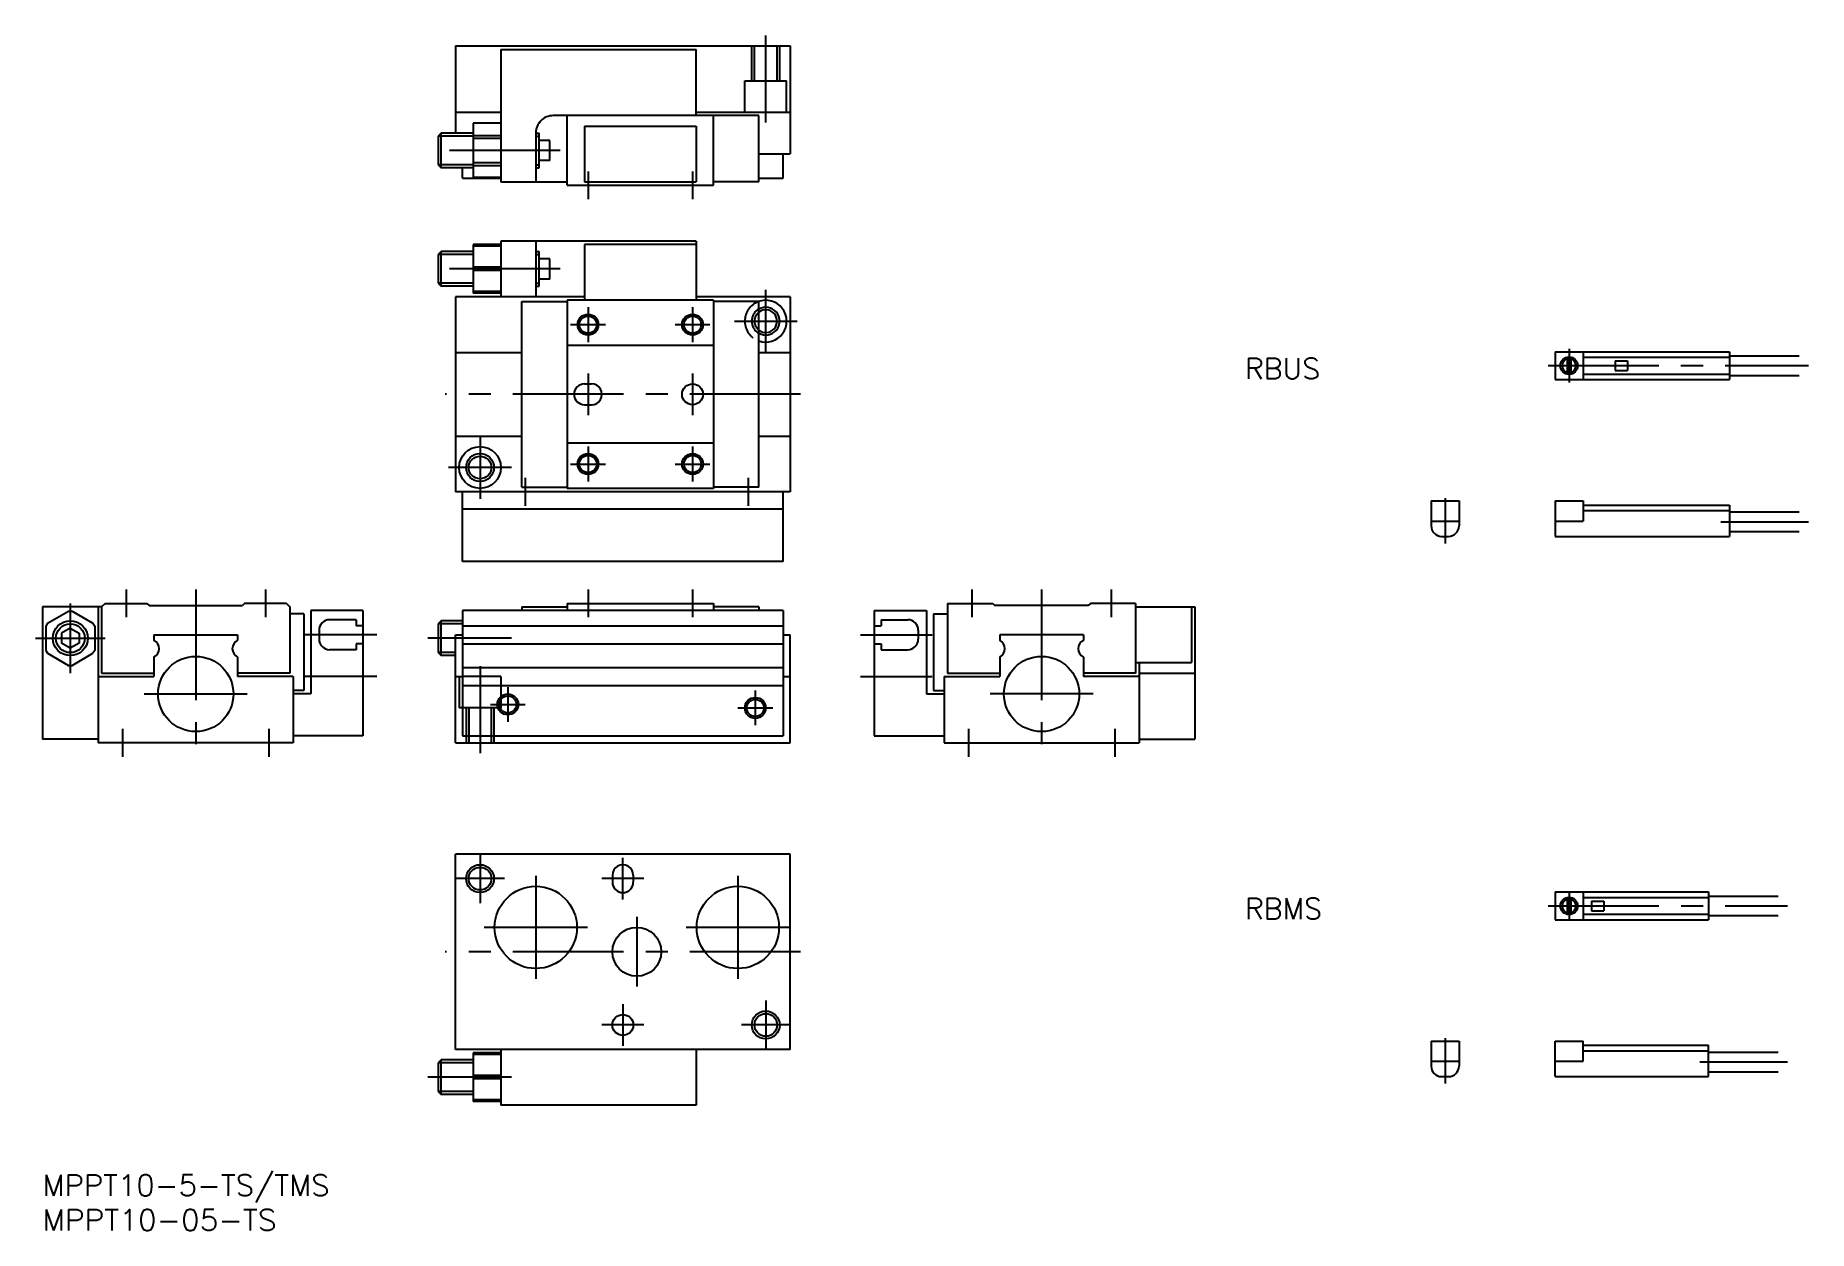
# Model space of a CAD drawing. Extents: x -1 to 253, y -8 to 164.
import ezdxf

# ---------------------------------------------------------------- set-up
doc = ezdxf.new("R2010")
doc.units = 0
doc.header["$LTSCALE"] = 0.5
doc.linetypes.add('CENTER', pattern=[50.8, 31.75, -6.35, 6.35, -6.35])
doc.linetypes.add('DASHED', pattern=[19.05, 12.7, -6.35])
for name, color, linetype in [('MSM_CENTER', 1, 'CENTER'), ('MSM_CONTINUOUS', 7, 'CONTINUOUS'), ('MSM_DASHED', 4, 'DASHED'), ('MSM_NARROW', 5, 'CONTINUOUS'), ('MSM_PART_NUMBER', 7, 'CONTINUOUS')]:
    doc.layers.add(name, color=color, linetype=linetype)
doc.styles.get("Standard").update_dxf_attribs({"font": 'txt.shx', "height": 3, "bigfont": 'bigfont.shx'})

# ---------------------------------------------------------------- blocks, each defined once
blk = doc.blocks.new('*U2')
at = {"layer": 'MSM_PART_NUMBER', "width": 1.027}
blk.add_text('MPPT10-5-TS/TMS', height=3, dxfattribs=at).set_placement((0, -3))
blk = doc.blocks.new('*U3')
at = {"layer": 'MSM_PART_NUMBER', "width": 1.045}
blk.add_text('MPPT10-05-TS', height=3, dxfattribs=at).set_placement((0, -8))
blk = doc.blocks.new('*U5')
at = {"layer": 'MSM_PART_NUMBER'}
blk.add_text('RBMS', height=3, dxfattribs=at).set_placement((172.548824, 36.67411))
blk = doc.blocks.new('*U6')
at = {"layer": 'MSM_PART_NUMBER'}
blk.add_text('RBUS', height=3, dxfattribs=at).set_placement((172.548824, 114.200919))

msp = doc.modelspace()

# ---------------------------------------------------------------- linework, layer by layer
at = {"layer": 'MSM_CENTER'}
for p, q in [((103.792648, 151), (103.792648, 163.5)), ((74.292648, 147), (55.292648, 147)), ((78.292648, 144), (78.292648, 140)), ((93.292648, 144), (93.292648, 140)), ((74.292648, 130), (55.292648, 130)), ((103.792648, 118), (103.792648, 127)), ((78.292648, 124.5), (78.292648, 119.5)), ((93.292648, 124.5), (93.292648, 119.5)), ((99.292648, 122.5), (108.292648, 122.5)), ((75.792648, 122), (80.792648, 122)), ((90.792648, 122), (95.792648, 122)), ((219.068971, 118.517241), (219.068971, 113.717241)), ((78.292648, 115), (78.292648, 109)), ((93.292648, 115), (93.292648, 109)), ((216.068968, 116.117241), (253.432657, 116.117241)), ((108.792648, 112), (57.792648, 112)), ((62.792648, 106), (62.792648, 97)), ((78.292648, 104.5), (78.292648, 99.5)), ((93.292648, 104.5), (93.292648, 99.5)), ((75.792648, 102), (80.792648, 102)), ((90.792648, 102), (95.792648, 102)), ((67.292648, 101.5), (58.292648, 101.5)), ((69.292648, 100), (69.292648, 96)), ((101.292648, 100), (101.292648, 96)), ((201.275558, 97.117241), (201.275558, 90.617241)), ((240.838853, 93.717239), (253.432657, 93.717239)), ((12, 84), (12, 80)), ((22, 84), (22, 60)), ((32, 84), (32, 80)), ((78.292648, 84), (78.292648, 80)), ((93.292648, 84), (93.292648, 80)), ((133.374247, 84), (133.374247, 80)), ((143.374247, 84), (143.374247, 60)), ((153.374247, 84), (153.374247, 80)), ((4, 82), (4, 72)), ((-1, 77), (9, 77)), ((48, 77.5), (37.7, 77.5)), ((67.292648, 77), (55.292648, 77)), ((117.374247, 77.5), (127.674247, 77.5)), ((48, 71.5), (37.7, 71.5)), ((62.792648, 73), (62.792648, 60.5)), ((117.374247, 71.5), (127.674247, 71.5)), ((14.600006, 69), (29.399994, 69)), ((66.792648, 70), (66.792648, 65)), ((102.292648, 69.5), (102.292648, 64.5)), ((150.774241, 69), (135.974253, 69)), ((64.292648, 67.5), (69.292648, 67.5)), ((99.792648, 67), (104.792648, 67)), ((11.5, 64), (11.5, 60)), ((32.5, 64), (32.5, 60)), ((132.874247, 64), (132.874247, 60)), ((153.874247, 64), (153.874247, 60)), ((62.792648, 46), (62.792648, 39)), ((83.292648, 39.5), (83.292648, 45.5)), ((66.292648, 42.5), (59.292648, 42.5)), ((70.792648, 42.900002), (70.792648, 28.099998)), ((86.292648, 42.5), (80.292648, 42.5)), ((99.792648, 42.900002), (99.792648, 28.099998)), ((216.090748, 38.590433), (250.432657, 38.590433)), ((219.068971, 40.590433), (219.068971, 36.590433)), ((85.292648, 37), (85.292648, 27)), ((78.192642, 35.5), (63.392654, 35.5)), ((107.192642, 35.5), (92.392654, 35.5)), ((108.792648, 32), (57.792648, 32)), ((83.292648, 24.5), (83.292648, 18.5)), ((103.792648, 25), (103.792648, 18)), ((86.292648, 21.5), (80.292648, 21.5)), ((107.292648, 21.5), (100.292648, 21.5)), ((201.275558, 19.590433), (201.275558, 13.090433)), ((237.838853, 16.190443), (250.432657, 16.190443)), ((67.292648, 14), (55.292648, 14))]:
    msp.add_line(p, q, dxfattribs=at)
at = {"layer": 'MSM_CONTINUOUS'}
for p, q in [((59.292648, 162), (107.292648, 162)), ((59.292648, 162), (59.292648, 149.5)), ((65.792648, 161.5), (93.792648, 161.5)), ((65.792648, 161.5), (65.792648, 142.5)), ((93.792648, 152), (93.792648, 161.5)), ((107.292648, 162), (107.292648, 146.5)), ((59.292648, 152.5), (65.792648, 152.5)), ((61.792648, 150.899994), (61.792648, 143.100006)), ((65.792648, 150.899994), (61.792648, 150.899994)), ((102.792648, 152), (73.292648, 152)), ((75.292648, 142), (75.292648, 152)), ((77.792648, 150.5), (77.792648, 142.5)), ((77.792648, 150.5), (93.792648, 150.5)), ((93.792648, 152.5), (107.292648, 152.5)), ((93.792648, 150.5), (93.792648, 142.5)), ((96.292648, 142), (96.292648, 152)), ((102.792648, 142.5), (102.792648, 152)), ((57.225648, 149.5), (56.792648, 149.067)), ((56.792648, 149.067), (56.792648, 144.933)), ((57.225648, 144.5), (57.225648, 149.5)), ((61.792648, 149.5), (57.225648, 149.5)), ((61.792648, 149.162003), (65.792648, 149.162003)), ((61.792648, 148.738007), (65.792648, 148.738007)), ((70.792648, 149.5), (70.792648, 142.5)), ((70.792648, 149.5), (71.292648, 149.5)), ((71.292648, 144.5), (71.292648, 149.5)), ((72.792648, 148.449997), (71.292648, 148.449997)), ((72.792648, 145.550003), (72.792648, 148.449997)), ((61.792648, 145.261993), (65.792648, 145.261993)), ((72.792648, 145.550003), (71.292648, 145.550003)), ((102.792648, 146.5), (107.292648, 146.5)), ((106.292648, 143), (106.292648, 146.5)), ((56.792648, 144.933), (57.225648, 144.5)), ((61.792648, 144.5), (57.225648, 144.5)), ((60.292648, 143), (60.292648, 144.5)), ((60.292648, 143), (65.792648, 143)), ((61.792648, 144.837997), (65.792648, 144.837997)), ((65.792648, 143.100006), (61.792648, 143.100006)), ((65.792648, 142.5), (75.292648, 142.5)), ((70.792648, 144.5), (71.292648, 144.5)), ((77.792648, 142.5), (93.792648, 142.5)), ((102.792648, 142.5), (96.292648, 142.5)), ((102.792648, 143), (106.292648, 143)), ((75.292648, 142), (96.292648, 142)), ((57.225648, 132.5), (56.792648, 132.067)), ((57.225648, 127.5), (57.225648, 132.5)), ((61.792648, 132.5), (57.225648, 132.5)), ((61.792648, 133.5), (61.792648, 126.5)), ((65.792648, 133.5), (61.792648, 133.5)), ((65.792648, 133.255005), (61.792648, 133.255005)), ((65.792648, 134), (65.792648, 126)), ((93.792648, 134), (65.792648, 134)), ((70.792648, 134), (70.792648, 126)), ((70.792648, 132.5), (71.292648, 132.5)), ((71.292648, 127.5), (71.292648, 132.5)), ((77.792648, 133.5), (77.792648, 125.5)), ((93.792648, 133.5), (77.792648, 133.5)), ((93.792648, 134), (93.792648, 125.5)), ((56.792648, 132.067), (56.792648, 127.933)), ((65.792648, 130.244995), (61.792648, 130.244995)), ((72.792648, 131.449997), (71.292648, 131.449997)), ((72.792648, 128.550003), (72.792648, 131.449997)), ((56.792648, 127.933), (57.225648, 127.5)), ((61.792648, 127.5), (57.225648, 127.5)), ((65.792648, 129.755005), (61.792648, 129.755005)), ((70.792648, 127.5), (71.292648, 127.5)), ((72.792648, 128.550003), (71.292648, 128.550003)), ((77.792648, 126), (59.292648, 126)), ((59.292648, 126), (59.292648, 98)), ((65.792648, 126.744995), (61.792648, 126.744995)), ((65.792648, 126.5), (61.792648, 126.5)), ((68.792648, 125.300003), (75.292648, 125.300003)), ((68.792648, 98.699997), (68.792648, 125.300003)), ((96.292648, 125.5), (75.292648, 125.5)), ((75.292648, 125.5), (75.292648, 98.5)), ((107.292648, 126), (93.792648, 126)), ((96.292648, 125.5), (96.292648, 98.5)), ((102.792648, 125.300003), (96.292648, 125.300003)), ((102.792648, 98.699997), (102.792648, 125.300003)), ((107.292648, 126), (107.292648, 98)), ((59.292648, 118), (68.792648, 118)), ((96.292648, 119), (75.292648, 119)), ((102.792648, 118), (107.292648, 118)), ((217.068971, 118.117241), (242.068971, 118.117241)), ((217.068971, 118.117241), (217.068971, 114.117241)), ((218.818971, 117.341991), (218.818971, 114.892491)), ((219.318971, 117.341991), (219.318971, 114.892491)), ((221.068963, 118.117241), (221.068963, 114.117241)), ((221.068963, 117.317241), (242.068971, 117.317241)), ((242.068971, 118.117241), (242.068971, 114.117241)), ((242.068971, 117.517231), (252.068971, 117.517231)), ((221.068963, 114.917231), (242.068971, 114.917231)), ((225.66897, 116.817241), (225.66897, 115.417231)), ((225.66897, 116.817241), (227.468973, 116.817241)), ((225.66897, 115.417231), (227.468973, 115.417231)), ((227.468973, 116.817241), (227.468973, 115.417231)), ((242.068971, 114.717241), (252.068971, 114.717241)), ((77.792648, 113.5), (78.792648, 113.5)), ((217.068971, 114.117241), (242.068971, 114.117241)), ((77.792648, 110.5), (78.792648, 110.5)), ((59.292648, 106), (68.792648, 106)), ((96.292648, 105), (75.292648, 105)), ((102.792648, 106), (107.292648, 106)), ((107.292648, 98), (59.292648, 98)), ((60.292648, 88), (60.292648, 98)), ((68.792648, 98.699997), (75.292648, 98.699997)), ((96.292648, 98.5), (75.292648, 98.5)), ((102.792648, 98.699997), (96.292648, 98.699997)), ((106.292649, 88), (106.292649, 98)), ((199.275558, 96.717239), (203.275558, 96.717239)), ((199.275558, 96.717239), (199.275558, 93.117241)), ((203.275558, 96.717239), (203.275558, 93.117241)), ((217.068971, 96.717239), (217.068971, 91.617241)), ((217.068971, 96.717239), (221.068963, 96.717239)), ((221.068963, 96.717239), (221.068963, 93.817246)), ((106.292649, 95.5), (60.292648, 95.5)), ((221.068963, 96.117241), (242.068971, 96.117241)), ((221.068963, 95.317246), (242.068971, 95.317246)), ((242.068971, 96.117241), (242.068971, 91.617241)), ((242.068971, 95.117241), (252.068971, 95.117241)), ((199.275558, 93.817246), (203.275558, 93.817246)), ((200.775558, 91.617241), (201.775558, 91.617241)), ((217.068971, 93.817246), (221.068963, 93.817246)), ((217.068971, 91.617241), (242.068971, 91.617241)), ((242.068971, 92.317246), (252.068971, 92.317246)), ((106.292649, 88), (60.292648, 88)), ((8.5, 81.5), (0, 81.5)), ((0, 81.5), (0, 62.5)), ((8, 81.5), (8, 62)), ((9, 82), (8.5, 81.5)), ((8.5, 81.5), (8.5, 72)), ((9, 82), (15, 82)), ((14.999994, 82.000008), (15.300009, 81.699992)), ((15.299988, 81.699997), (28.700012, 81.699997)), ((28.999998, 81.999997), (28.700004, 81.700003)), ((35, 82), (29, 82)), ((35, 82), (35.5, 81.5)), ((35.5, 81.5), (35.5, 72)), ((68.792648, 81.5), (75.292648, 81.5)), ((68.792648, 81.5), (68.792648, 81.000008)), ((75.292648, 82), (75.292648, 81.000008)), ((75.292648, 82), (96.292648, 82)), ((96.292648, 82), (96.292648, 81.000008)), ((102.792648, 81.5), (96.292648, 81.5)), ((102.792648, 81.5), (102.792648, 81.000008)), ((129.874247, 82), (136.374247, 82)), ((129.874247, 82), (129.874247, 72)), ((136.374247, 82.000002), (136.674252, 81.699997)), ((150.074244, 81.699997), (136.67425, 81.699997)), ((150.374241, 82.000002), (150.074241, 81.700003)), ((156.874247, 82), (150.374247, 82)), ((156.874247, 82), (156.874247, 72)), ((156.874247, 81.5), (165.374247, 81.5)), ((164.874247, 81.5), (164.874247, 73.5)), ((165.374247, 81.5), (165.374247, 62.5)), ((0.745004, 79.162198), (0.500003, 78.737796)), ((0.745003, 79.162206), (3.754999, 80.900004)), ((3.755005, 80.900002), (4.244995, 80.900002)), ((4.24499, 80.900011), (7.254999, 79.162205)), ((7.255003, 79.162196), (7.5, 78.7378)), ((37.5, 80.500003), (35.5, 80.500003)), ((37.5, 80.500003), (37.5, 69.5)), ((38.5, 81), (38.5, 69)), ((46, 81), (38.5, 81)), ((45, 79.64999), (41.2, 79.64999)), ((45, 79.64999), (45, 78.8)), ((46, 81), (46, 63)), ((57.225648, 79.5), (56.792648, 79.067)), ((56.792648, 79.067), (56.792648, 74.933)), ((57.225648, 74.5), (57.225648, 79.5)), ((60.292648, 79.5), (57.225648, 79.5)), ((106.292649, 81.000008), (60.292648, 81.000008)), ((60.292648, 81.000008), (60.292648, 63)), ((106.292648, 81.000008), (106.292648, 63)), ((119.374247, 81), (126.874247, 81)), ((119.374247, 81), (119.374247, 63)), ((120.374247, 79.64999), (120.374247, 78.8)), ((120.374247, 79.64999), (124.174247, 79.64999)), ((126.874247, 81), (126.874247, 69)), ((127.874247, 80.500003), (127.874247, 69.5)), ((127.874247, 80.500003), (129.874247, 80.500003)), ((0.5, 78.737801), (0.5, 75.262199)), ((3.999993, 78.443404), (2.749999, 77.721707)), ((2.75, 77.721703), (2.75, 76.278297)), ((3.999995, 78.443399), (5.250002, 77.721694)), ((5.25, 77.721703), (5.25, 76.278297)), ((7.5, 78.737801), (7.5, 75.262199)), ((16, 77.5), (16, 76.709297)), ((16, 77.5), (28, 77.5)), ((28, 77.5), (28, 76.709297)), ((39.7, 78.14999), (39.7, 76.85)), ((46, 78.8), (45, 78.8)), ((59.292648, 62), (59.292648, 77.5)), ((59.292648, 77.5), (60.292648, 77.5)), ((60.292648, 78.8), (106.292648, 78.8)), ((106.292648, 77.5), (107.292648, 77.5)), ((107.292648, 62), (107.292648, 77.5)), ((119.374247, 78.8), (120.374247, 78.8)), ((125.674247, 78.14999), (125.674247, 76.85)), ((149.374247, 77.5), (137.374247, 77.5)), ((137.374247, 77.5), (137.374247, 76.709297)), ((149.374247, 77.5), (149.374247, 76.709297)), ((0.499996, 75.262205), (0.745001, 74.837796)), ((0.744989, 74.837807), (3.754998, 73.100002)), ((3.999997, 75.556598), (2.74999, 76.278302)), ((5.250005, 76.278294), (3.999998, 75.55659)), ((4.245008, 73.099996), (7.255004, 74.837793)), ((7.499994, 75.262208), (7.254993, 74.837806)), ((16, 74.290703), (16, 71.5)), ((28, 74.290703), (28, 71.5)), ((45, 75.350003), (41.2, 75.350003)), ((45, 76.199994), (45, 75.350003)), ((46, 76.199994), (45, 76.199994)), ((56.792648, 74.933), (57.225648, 74.5)), ((59.292648, 74.5), (57.225648, 74.5)), ((60.292648, 76.199994), (106.292648, 76.199994)), ((119.374247, 76.199994), (120.374247, 76.199994)), ((120.374247, 76.199994), (120.374247, 75.350003)), ((120.374247, 75.350003), (124.174247, 75.350003)), ((137.374247, 74.290703), (137.374247, 71.5)), ((149.374247, 74.290703), (149.374247, 71.5)), ((3.755005, 73.099998), (4.244995, 73.099998)), ((8, 71.5), (16, 71.5)), ((8.5, 72), (16, 72)), ((35.5, 72), (28, 72)), ((36, 71.5), (28, 71.5)), ((36, 71.5), (36, 62)), ((59.292648, 71.5), (60.292648, 71.5)), ((60.292648, 72.8), (106.292648, 72.8)), ((106.292648, 71.5), (107.292648, 71.5)), ((129.374247, 71.5), (137.374247, 71.5)), ((129.374247, 71.5), (129.374247, 62)), ((129.874247, 72), (137.374247, 72)), ((156.874247, 72), (149.374247, 72)), ((157.374247, 71.5), (149.374247, 71.5)), ((156.874247, 73.5), (164.874247, 73.5)), ((157.374247, 73.5), (157.374247, 62)), ((157.374247, 72), (165.374247, 72)), ((37.5, 69.5), (36, 69.5)), ((38.5, 69), (36, 69)), ((60.292648, 70.199994), (106.292648, 70.199994)), ((126.874247, 69), (129.374247, 69)), ((127.874247, 69.5), (129.374247, 69.5)), ((8, 62.5), (0, 62.5)), ((36, 62), (8, 62)), ((46, 63), (36, 63)), ((59.292648, 62), (107.292648, 62)), ((60.292648, 63), (106.292649, 63)), ((119.374247, 63), (129.374247, 63)), ((129.374247, 62), (157.374247, 62)), ((157.374247, 62.5), (165.374247, 62.5)), ((107.292648, 46), (59.292648, 46)), ((59.292648, 18), (59.292648, 46)), ((107.292648, 18), (107.292648, 46)), ((81.792648, 43), (81.792648, 42)), ((84.792648, 43), (84.792648, 42)), ((217.068971, 40.590433), (239.068971, 40.590433)), ((217.068971, 40.590433), (217.068971, 36.590433)), ((218.818971, 39.815183), (218.818971, 37.365683)), ((219.318971, 39.815183), (219.318971, 37.365683)), ((221.068979, 40.590433), (221.068979, 36.590433)), ((221.068979, 39.790433), (239.068971, 39.790433)), ((222.268968, 39.290433), (224.068971, 39.290433)), ((222.268968, 39.290433), (222.268968, 37.890433)), ((224.068971, 39.290433), (224.068971, 37.890433)), ((239.068971, 40.590433), (239.068971, 36.590433)), ((239.068971, 39.990433), (249.068979, 39.990433)), ((217.068971, 36.590433), (239.068971, 36.590433)), ((221.068979, 37.390433), (239.068971, 37.390433)), ((222.268968, 37.890433), (224.068971, 37.890433)), ((239.068971, 37.190433), (249.068979, 37.190433)), ((107.292648, 18), (59.292648, 18)), ((65.792648, 18), (65.792648, 10)), ((93.792648, 18), (93.792648, 10)), ((199.275558, 19.190443), (203.275558, 19.190443)), ((199.275558, 19.190443), (199.275558, 15.590433)), ((203.275558, 19.190443), (203.275558, 15.590433)), ((217.068971, 14.090433), (217.068971, 19.190443)), ((217.068971, 19.190443), (221.068979, 19.190443)), ((221.068979, 16.290433), (221.068979, 19.190443)), ((221.068979, 18.590433), (239.068971, 18.590433)), ((239.068971, 14.090433), (239.068971, 18.590433)), ((57.225648, 16.5), (56.792648, 16.067)), ((56.792648, 16.067), (56.792648, 11.933)), ((57.225648, 11.5), (57.225648, 16.5)), ((61.792648, 16.5), (57.225648, 16.5)), ((65.792648, 17.5), (61.792648, 17.5)), ((61.792648, 17.5), (61.792648, 10.5)), ((65.792648, 17.255001), (61.792648, 17.255001)), ((199.275558, 16.290433), (203.275558, 16.290433)), ((217.068971, 16.290433), (221.068979, 16.290433)), ((221.068979, 17.790443), (239.068971, 17.790443)), ((239.068971, 17.590433), (249.068979, 17.590433)), ((65.792648, 14.245001), (61.792648, 14.245001)), ((65.792648, 13.754999), (61.792648, 13.754999)), ((200.775558, 14.090433), (201.775558, 14.090433)), ((217.068971, 14.090433), (239.068971, 14.090433)), ((239.068971, 14.790443), (249.068979, 14.790443)), ((56.792648, 11.933), (57.225648, 11.5)), ((61.792648, 11.5), (57.225648, 11.5)), ((65.792648, 10.745001), (61.792648, 10.745001)), ((65.792648, 10.5), (61.792648, 10.5)), ((93.792648, 10), (65.792648, 10))]:
    msp.add_line(p, q, dxfattribs=at)
for centre, radius in [((78.292648, 122), 1.2295), ((93.292648, 122), 1.2295), ((219.068971, 116.117241), 1.25), ((93.292648, 112), 1.5), ((62.792648, 101.5), 3), ((62.792648, 101.5), 1.621), ((78.292648, 102), 1.2295), ((93.292648, 102), 1.2295), ((4, 77), 2.5), ((22, 69), 5.4), ((143.374247, 69), 5.4), ((66.792648, 67.5), 1.2295), ((102.292648, 67), 1.2295), ((62.792648, 42.5), 1.621), ((70.792648, 35.5), 5.9), ((99.792648, 35.5), 5.9), ((219.068971, 38.590433), 1.25), ((85.292648, 32), 3.5), ((83.292648, 21.5), 1.5), ((103.792648, 21.5), 1.621)]:
    msp.add_circle(centre, radius, dxfattribs=at)
for centre, radius, start, end in [((73.292648, 149.5), 2.5, 90.000003, 180.000005), ((103.792648, 122.5), 3, 250.52877937, 111.03931019), ((103.792648, 122.5), 1.621, 231.90966319, 128.09033681), ((219.068971, 116.117241), 1, 104.47752, 255.52249), ((219.068971, 116.117241), 1, 284.47751, 75.522488), ((77.792648, 112), 1.5, 90.000003, 270.000001), ((78.792648, 112), 1.5, 269.999997, 90.000003), ((200.775558, 93.117241), 1.5, 179.99999, 270), ((201.775558, 93.117241), 1.5, 270, 0), ((41.2, 78.14999), 1.5, 90.000003, 180.00001), ((124.174247, 78.14999), 1.5, 359.99999, 89.999997), ((15.399994, 75.5), 1.35, 296.386002, 63.610003), ((28.600006, 75.5), 1.35, 116.386997, 243.610991), ((41.2, 76.85), 1.5, 179.99999, 270), ((124.174247, 76.85), 1.5, 270, 0.00001), ((136.774241, 75.5), 1.35, 296.389, 63.612598), ((149.974253, 75.5), 1.35, 116.390002, 243.613996), ((83.292648, 43), 1.5, 0, 180.000005), ((83.292648, 42), 1.5, 180.000005, 0), ((219.068971, 38.590433), 1, 104.47751, 255.52249), ((219.068971, 38.590433), 1, 284.47751, 75.522488), ((200.775558, 15.590433), 1.5, 179.99999, 270), ((201.775558, 15.590433), 1.5, 270, 0)]:
    msp.add_arc(centre, radius, start, end, dxfattribs=at)
at = {"layer": 'MSM_DASHED'}
for p, q in [((101.792648, 157), (101.792648, 162)), ((102.171648, 157), (102.171648, 162)), ((105.413648, 157), (105.413648, 162)), ((105.792648, 157), (105.792648, 162)), ((100.792648, 157), (106.792648, 157)), ((100.792648, 152.5), (100.792648, 157)), ((106.792648, 152.5), (106.792648, 157)), ((59.792648, 71.5), (59.792648, 67)), ((65.792648, 71.5), (60.292648, 71.5)), ((65.792648, 71.5), (65.792648, 67)), ((65.792648, 67), (59.792648, 67)), ((60.792648, 67), (60.792648, 62)), ((61.171648, 67), (61.171648, 62)), ((64.413648, 67), (64.413648, 62)), ((64.792648, 67), (64.792648, 62))]:
    msp.add_line(p, q, dxfattribs=at)
for radius, start, end in [(3, 111.03931019, 250.52877937), (2, 120, 240), (1.621, 128.09033681, 231.90966319)]:
    msp.add_arc((103.792648, 122.5), radius, start, end, dxfattribs=at)
at = {"layer": 'MSM_NARROW'}
for p, q in [((61.792648, 149.067), (56.792648, 149.067)), ((70.792648, 149.067), (71.292648, 149.067)), ((61.792648, 144.933), (56.792648, 144.933)), ((70.792648, 144.933), (71.292648, 144.933)), ((61.792648, 132.067), (56.792648, 132.067)), ((70.792648, 132.067), (71.292648, 132.067)), ((61.792648, 127.933), (56.792648, 127.933)), ((70.792648, 127.933), (71.292648, 127.933)), ((60.292648, 79.067), (56.792648, 79.067)), ((59.292648, 74.933), (56.792648, 74.933)), ((61.792648, 16.067), (56.792648, 16.067)), ((61.792648, 11.933), (56.792648, 11.933))]:
    msp.add_line(p, q, dxfattribs=at)
for centre, radius in [((78.292648, 122), 1.5), ((93.292648, 122), 1.5), ((62.792648, 101.5), 2), ((78.292648, 102), 1.5), ((93.292648, 102), 1.5), ((4, 77), 2.067), ((66.792648, 67.5), 1.5), ((102.292648, 67), 1.5), ((62.792648, 42.5), 2), ((103.792648, 21.5), 2)]:
    msp.add_circle(centre, radius, dxfattribs=at)
msp.add_arc((103.792648, 122.5), 2, 240, 120, dxfattribs=at)

# ---------------------------------------------------------------- block references
at = {"layer": 'MSM_CONTINUOUS'}
for name in ['*U6', '*U5', '*U2', '*U3']:
    msp.add_blockref(name, (0, 0), dxfattribs=at)

doc.saveas('drawing.dxf')
